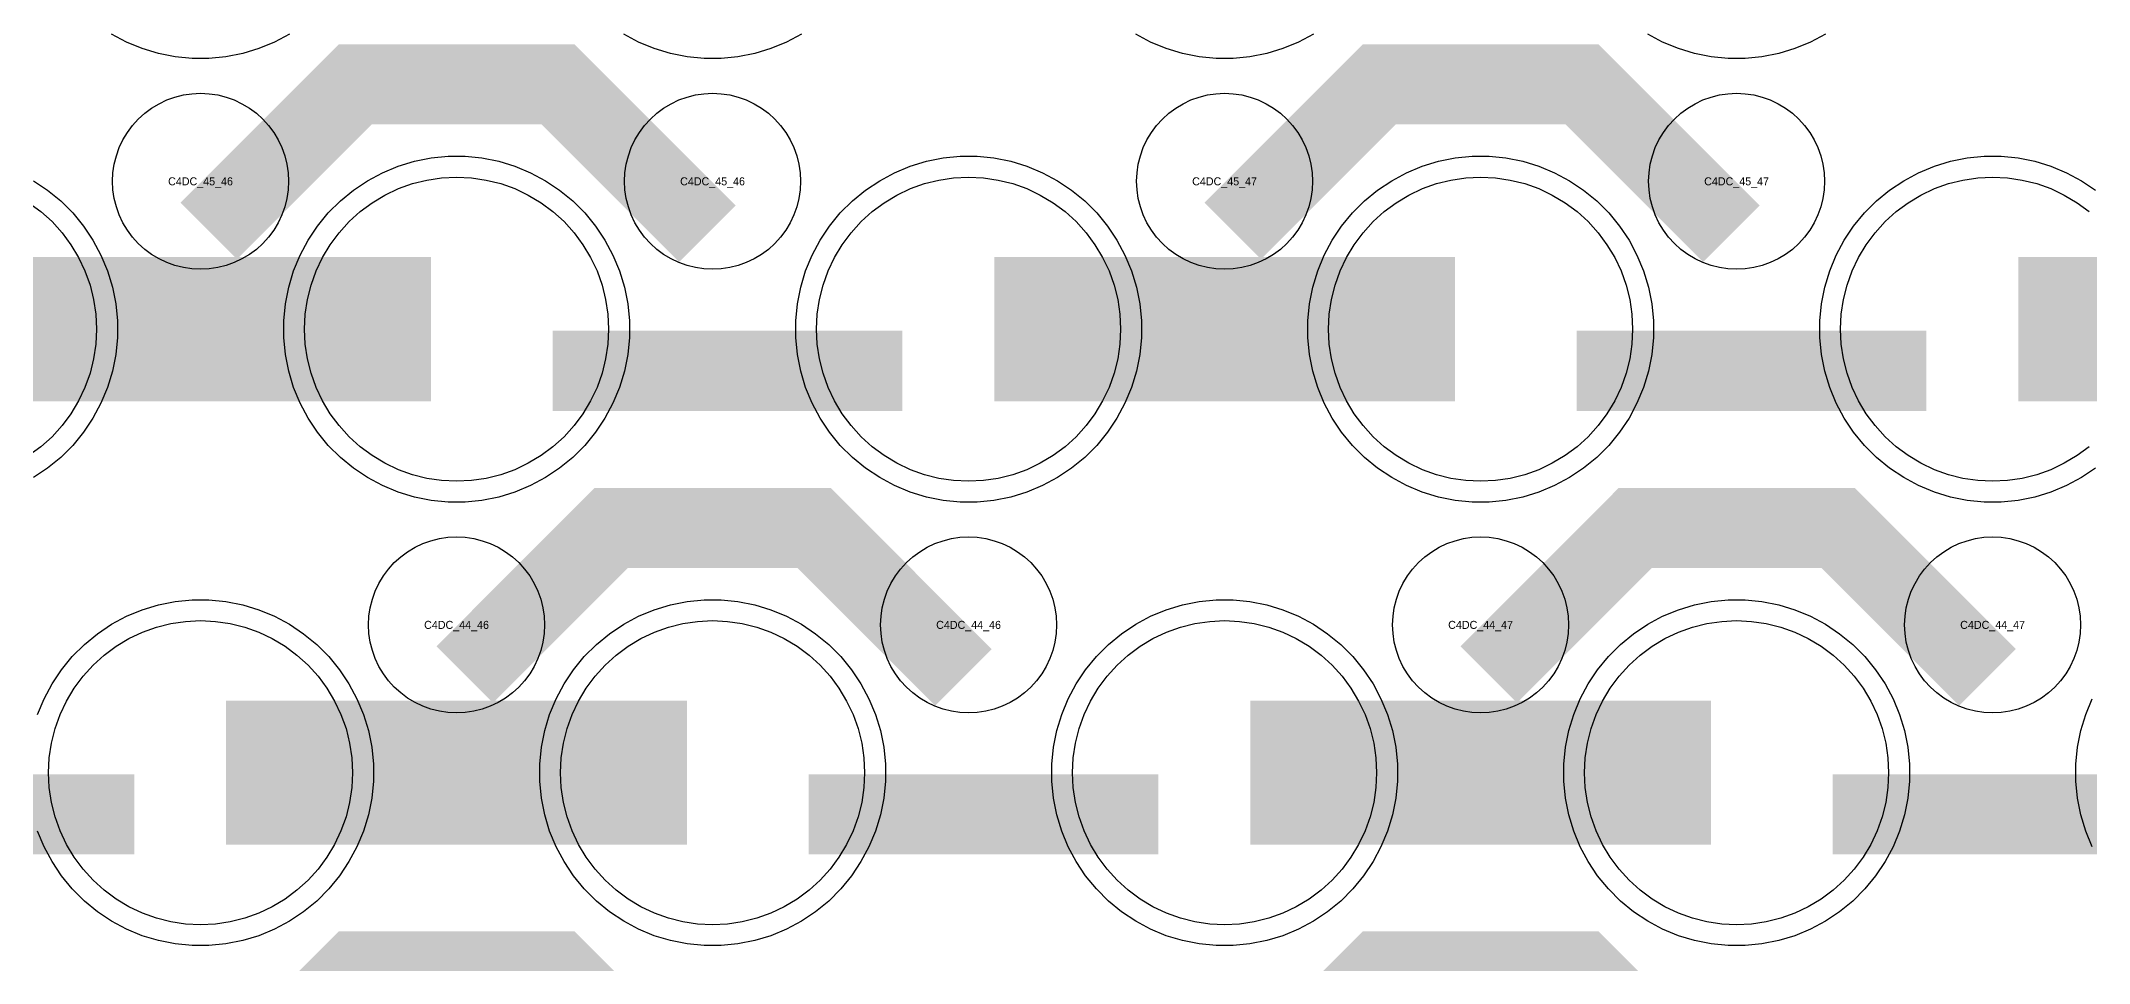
# Model space of a CAD drawing. Extents: x -11880 to 11880, y -14992 to 14992.
# Drawn here: x 2670 to 3310, y -8802 to -8514 of the extents above; entities that cross this region are included whole.
import ezdxf
from ezdxf.enums import TextEntityAlignment as Align

# ---------------------------------------------------------------- set-up
doc = ezdxf.new("R2010")
doc.units = 0
doc.header["$MEASUREMENT"] = 0
for name, color, linetype in [('GDS_775_DT_237', 138, 'CONTINUOUS'), ('RDL1_FS', 34, 'CONTINUOUS'), ('RDL_BS', 160, 'CONTINUOUS')]:
    doc.layers.add(name, color=color, linetype=linetype)

msp = doc.modelspace()

# ---------------------------------------------------------------- linework, layer by layer
at = {"layer": 'RDL1_FS'}
for points in [[(2800, -8651.689), (2795.343, -8651.46), (2790.732, -8650.776), (2786.209, -8649.644), (2781.819, -8648.072), (2777.605, -8646.08), (2773.605, -8643.682), (2769.86, -8640.904), (2766.406, -8637.774), (2763.276, -8634.32), (2760.498, -8630.575), (2758.1, -8626.575), (2756.108, -8622.361), (2754.536, -8617.971), (2753.404, -8613.448), (2752.72, -8608.837), (2752.491, -8604.18), (2752.72, -8599.523), (2753.404, -8594.912), (2754.536, -8590.389), (2756.108, -8585.999), (2758.1, -8581.785), (2760.498, -8577.785), (2763.276, -8574.04), (2766.406, -8570.586), (2769.86, -8567.456), (2773.605, -8564.678), (2777.605, -8562.28), (2781.819, -8560.288), (2786.209, -8558.716), (2790.732, -8557.584), (2795.343, -8556.9), (2800, -8556.671), (2804.657, -8556.9), (2809.268, -8557.584), (2813.791, -8558.716), (2818.181, -8560.288), (2822.395, -8562.28), (2826.395, -8564.678), (2830.14, -8567.456), (2833.594, -8570.586), (2836.724, -8574.04), (2839.502, -8577.785), (2841.9, -8581.785), (2843.892, -8585.999), (2845.464, -8590.389), (2846.596, -8594.912), (2847.28, -8599.523), (2847.509, -8604.18), (2847.28, -8608.837), (2846.596, -8613.448), (2845.464, -8617.971), (2843.892, -8622.361), (2841.9, -8626.575), (2839.502, -8630.575), (2836.724, -8634.32), (2833.594, -8637.774), (2830.14, -8640.904), (2826.395, -8643.682), (2822.395, -8646.08), (2818.181, -8648.072), (2813.791, -8649.644), (2809.268, -8650.776), (2804.657, -8651.46)], [(2960, -8651.689), (2955.343, -8651.46), (2950.732, -8650.776), (2946.209, -8649.644), (2941.819, -8648.072), (2937.605, -8646.08), (2933.605, -8643.682), (2929.86, -8640.904), (2926.406, -8637.774), (2923.276, -8634.32), (2920.498, -8630.575), (2918.1, -8626.575), (2916.108, -8622.361), (2914.536, -8617.971), (2913.404, -8613.448), (2912.72, -8608.837), (2912.491, -8604.18), (2912.72, -8599.523), (2913.404, -8594.912), (2914.536, -8590.389), (2916.108, -8585.999), (2918.1, -8581.785), (2920.498, -8577.785), (2923.276, -8574.04), (2926.406, -8570.586), (2929.86, -8567.456), (2933.605, -8564.678), (2937.605, -8562.28), (2941.819, -8560.288), (2946.209, -8558.716), (2950.732, -8557.584), (2955.343, -8556.9), (2960, -8556.671), (2964.657, -8556.9), (2969.268, -8557.584), (2973.791, -8558.716), (2978.181, -8560.288), (2982.395, -8562.28), (2986.395, -8564.678), (2990.14, -8567.456), (2993.594, -8570.586), (2996.724, -8574.04), (2999.502, -8577.785), (3001.9, -8581.785), (3003.892, -8585.999), (3005.464, -8590.389), (3006.596, -8594.912), (3007.28, -8599.523), (3007.509, -8604.18), (3007.28, -8608.837), (3006.596, -8613.448), (3005.464, -8617.971), (3003.892, -8622.361), (3001.9, -8626.575), (2999.502, -8630.575), (2996.724, -8634.32), (2993.594, -8637.774), (2990.14, -8640.904), (2986.395, -8643.682), (2982.395, -8646.08), (2978.181, -8648.072), (2973.791, -8649.644), (2969.268, -8650.776), (2964.657, -8651.46)], [(3120, -8651.689), (3115.343, -8651.46), (3110.732, -8650.776), (3106.209, -8649.644), (3101.819, -8648.072), (3097.605, -8646.08), (3093.605, -8643.682), (3089.86, -8640.904), (3086.406, -8637.774), (3083.276, -8634.32), (3080.498, -8630.575), (3078.1, -8626.575), (3076.108, -8622.361), (3074.536, -8617.971), (3073.404, -8613.448), (3072.72, -8608.837), (3072.491, -8604.18), (3072.72, -8599.523), (3073.404, -8594.912), (3074.536, -8590.389), (3076.108, -8585.999), (3078.1, -8581.785), (3080.498, -8577.785), (3083.276, -8574.04), (3086.406, -8570.586), (3089.86, -8567.456), (3093.605, -8564.678), (3097.605, -8562.28), (3101.819, -8560.288), (3106.209, -8558.716), (3110.732, -8557.584), (3115.343, -8556.9), (3120, -8556.671), (3124.657, -8556.9), (3129.268, -8557.584), (3133.791, -8558.716), (3138.181, -8560.288), (3142.395, -8562.28), (3146.395, -8564.678), (3150.14, -8567.456), (3153.594, -8570.586), (3156.724, -8574.04), (3159.502, -8577.785), (3161.9, -8581.785), (3163.892, -8585.999), (3165.464, -8590.389), (3166.596, -8594.912), (3167.28, -8599.523), (3167.509, -8604.18), (3167.28, -8608.837), (3166.596, -8613.448), (3165.464, -8617.971), (3163.892, -8622.361), (3161.9, -8626.575), (3159.502, -8630.575), (3156.724, -8634.32), (3153.594, -8637.774), (3150.14, -8640.904), (3146.395, -8643.682), (3142.395, -8646.08), (3138.181, -8648.072), (3133.791, -8649.644), (3129.268, -8650.776), (3124.657, -8651.46)], [(2720, -8790.254), (2715.343, -8790.025), (2710.732, -8789.341), (2706.209, -8788.209), (2701.819, -8786.637), (2697.605, -8784.645), (2693.605, -8782.247), (2689.86, -8779.469), (2686.406, -8776.339), (2683.276, -8772.885), (2680.498, -8769.14), (2678.1, -8765.14), (2676.108, -8760.926), (2674.536, -8756.536), (2673.404, -8752.013), (2672.72, -8747.402), (2672.491, -8742.745), (2672.72, -8738.088), (2673.404, -8733.477), (2674.536, -8728.954), (2676.108, -8724.564), (2678.1, -8720.35), (2680.498, -8716.35), (2683.276, -8712.605), (2686.406, -8709.151), (2689.86, -8706.021), (2693.605, -8703.243), (2697.605, -8700.845), (2701.819, -8698.853), (2706.209, -8697.281), (2710.732, -8696.149), (2715.343, -8695.465), (2720, -8695.236), (2724.657, -8695.465), (2729.268, -8696.149), (2733.791, -8697.281), (2738.181, -8698.853), (2742.395, -8700.845), (2746.395, -8703.243), (2750.14, -8706.021), (2753.594, -8709.151), (2756.724, -8712.605), (2759.502, -8716.35), (2761.9, -8720.35), (2763.892, -8724.564), (2765.464, -8728.954), (2766.596, -8733.477), (2767.28, -8738.088), (2767.509, -8742.745), (2767.28, -8747.402), (2766.596, -8752.013), (2765.464, -8756.536), (2763.892, -8760.926), (2761.9, -8765.14), (2759.502, -8769.14), (2756.724, -8772.885), (2753.594, -8776.339), (2750.14, -8779.469), (2746.395, -8782.247), (2742.395, -8784.645), (2738.181, -8786.637), (2733.791, -8788.209), (2729.268, -8789.341), (2724.657, -8790.025)], [(2880, -8790.254), (2875.343, -8790.025), (2870.732, -8789.341), (2866.209, -8788.209), (2861.819, -8786.637), (2857.605, -8784.645), (2853.605, -8782.247), (2849.86, -8779.469), (2846.406, -8776.339), (2843.276, -8772.885), (2840.498, -8769.14), (2838.1, -8765.14), (2836.108, -8760.926), (2834.536, -8756.536), (2833.404, -8752.013), (2832.72, -8747.402), (2832.491, -8742.745), (2832.72, -8738.088), (2833.404, -8733.477), (2834.536, -8728.954), (2836.108, -8724.564), (2838.1, -8720.35), (2840.498, -8716.35), (2843.276, -8712.605), (2846.406, -8709.151), (2849.86, -8706.021), (2853.605, -8703.243), (2857.605, -8700.845), (2861.819, -8698.853), (2866.209, -8697.281), (2870.732, -8696.149), (2875.343, -8695.465), (2880, -8695.236), (2884.657, -8695.465), (2889.268, -8696.149), (2893.791, -8697.281), (2898.181, -8698.853), (2902.395, -8700.845), (2906.395, -8703.243), (2910.14, -8706.021), (2913.594, -8709.151), (2916.724, -8712.605), (2919.502, -8716.35), (2921.9, -8720.35), (2923.892, -8724.564), (2925.464, -8728.954), (2926.596, -8733.477), (2927.28, -8738.088), (2927.509, -8742.745), (2927.28, -8747.402), (2926.596, -8752.013), (2925.464, -8756.536), (2923.892, -8760.926), (2921.9, -8765.14), (2919.502, -8769.14), (2916.724, -8772.885), (2913.594, -8776.339), (2910.14, -8779.469), (2906.395, -8782.247), (2902.395, -8784.645), (2898.181, -8786.637), (2893.791, -8788.209), (2889.268, -8789.341), (2884.657, -8790.025)], [(3040, -8790.254), (3035.343, -8790.025), (3030.732, -8789.341), (3026.209, -8788.209), (3021.819, -8786.637), (3017.605, -8784.645), (3013.605, -8782.247), (3009.86, -8779.469), (3006.406, -8776.339), (3003.276, -8772.885), (3000.498, -8769.14), (2998.1, -8765.14), (2996.108, -8760.926), (2994.536, -8756.536), (2993.404, -8752.013), (2992.72, -8747.402), (2992.491, -8742.745), (2992.72, -8738.088), (2993.404, -8733.477), (2994.536, -8728.954), (2996.108, -8724.564), (2998.1, -8720.35), (3000.498, -8716.35), (3003.276, -8712.605), (3006.406, -8709.151), (3009.86, -8706.021), (3013.605, -8703.243), (3017.605, -8700.845), (3021.819, -8698.853), (3026.209, -8697.281), (3030.732, -8696.149), (3035.343, -8695.465), (3040, -8695.236), (3044.657, -8695.465), (3049.268, -8696.149), (3053.791, -8697.281), (3058.181, -8698.853), (3062.395, -8700.845), (3066.395, -8703.243), (3070.14, -8706.021), (3073.594, -8709.151), (3076.724, -8712.605), (3079.502, -8716.35), (3081.9, -8720.35), (3083.892, -8724.564), (3085.464, -8728.954), (3086.596, -8733.477), (3087.28, -8738.088), (3087.509, -8742.745), (3087.28, -8747.402), (3086.596, -8752.013), (3085.464, -8756.536), (3083.892, -8760.926), (3081.9, -8765.14), (3079.502, -8769.14), (3076.724, -8772.885), (3073.594, -8776.339), (3070.14, -8779.469), (3066.395, -8782.247), (3062.395, -8784.645), (3058.181, -8786.637), (3053.791, -8788.209), (3049.268, -8789.341), (3044.657, -8790.025)], [(3200, -8790.254), (3195.343, -8790.025), (3190.732, -8789.341), (3186.209, -8788.209), (3181.819, -8786.637), (3177.605, -8784.645), (3173.605, -8782.247), (3169.86, -8779.469), (3166.406, -8776.339), (3163.276, -8772.885), (3160.498, -8769.14), (3158.1, -8765.14), (3156.108, -8760.926), (3154.536, -8756.536), (3153.404, -8752.013), (3152.72, -8747.402), (3152.491, -8742.745), (3152.72, -8738.088), (3153.404, -8733.477), (3154.536, -8728.954), (3156.108, -8724.564), (3158.1, -8720.35), (3160.498, -8716.35), (3163.276, -8712.605), (3166.406, -8709.151), (3169.86, -8706.021), (3173.605, -8703.243), (3177.605, -8700.845), (3181.819, -8698.853), (3186.209, -8697.281), (3190.732, -8696.149), (3195.343, -8695.465), (3200, -8695.236), (3204.657, -8695.465), (3209.268, -8696.149), (3213.791, -8697.281), (3218.181, -8698.853), (3222.395, -8700.845), (3226.395, -8703.243), (3230.14, -8706.021), (3233.594, -8709.151), (3236.724, -8712.605), (3239.502, -8716.35), (3241.9, -8720.35), (3243.892, -8724.564), (3245.464, -8728.954), (3246.596, -8733.477), (3247.28, -8738.088), (3247.509, -8742.745), (3247.28, -8747.402), (3246.596, -8752.013), (3245.464, -8756.536), (3243.892, -8760.926), (3241.9, -8765.14), (3239.502, -8769.14), (3236.724, -8772.885), (3233.594, -8776.339), (3230.14, -8779.469), (3226.395, -8782.247), (3222.395, -8784.645), (3218.181, -8786.637), (3213.791, -8788.209), (3209.268, -8789.341), (3204.657, -8790.025)]]:
    msp.add_lwpolyline(points, close=True, dxfattribs=at)
for points in [[(3310.14, -8640.904), (3306.395, -8643.682), (3302.395, -8646.08), (3298.181, -8648.072), (3293.791, -8649.644), (3289.268, -8650.776), (3284.657, -8651.46), (3280, -8651.689), (3275.343, -8651.46), (3270.732, -8650.776), (3266.209, -8649.644), (3261.819, -8648.072), (3257.605, -8646.08), (3253.605, -8643.682), (3249.86, -8640.904), (3246.406, -8637.774), (3243.276, -8634.32), (3240.498, -8630.575), (3238.1, -8626.575), (3236.108, -8622.361), (3234.536, -8617.971), (3233.404, -8613.448), (3232.72, -8608.837), (3232.491, -8604.18), (3232.72, -8599.523), (3233.404, -8594.912), (3234.536, -8590.389), (3236.108, -8585.999), (3238.1, -8581.785), (3240.498, -8577.785), (3243.276, -8574.04), (3246.406, -8570.586), (3249.86, -8567.456), (3253.605, -8564.678), (3257.605, -8562.28), (3261.819, -8560.288), (3266.209, -8558.716), (3270.732, -8557.584), (3275.343, -8556.9), (3280, -8556.671), (3284.657, -8556.9), (3289.268, -8557.584), (3293.791, -8558.716), (3298.181, -8560.288), (3302.395, -8562.28), (3306.395, -8564.678), (3310.14, -8567.456)], [(2666.395, -8564.678), (2670.14, -8567.456), (2673.594, -8570.586), (2676.724, -8574.04), (2679.502, -8577.785), (2681.9, -8581.785), (2683.892, -8585.999), (2685.464, -8590.389), (2686.596, -8594.912), (2687.28, -8599.523), (2687.509, -8604.18), (2687.28, -8608.837), (2686.596, -8613.448), (2685.464, -8617.971), (2683.892, -8622.361), (2681.9, -8626.575), (2679.502, -8630.575), (2676.724, -8634.32), (2673.594, -8637.774), (2670.14, -8640.904), (2666.395, -8643.682)]]:
    msp.add_lwpolyline(points, dxfattribs=at)
for points in [[(2648.002, -8604.18, 45, 45, 0), (2720.002, -8604.18, 45, 45, 0)], [(2720.002, -8604.18, 45, 45, 0), (2792.002, -8604.18, 45, 45, 0)], [(2968.002, -8604.18, 45, 45, 0), (3040.002, -8604.18, 45, 45, 0)], [(3040.002, -8604.18, 45, 45, 0), (3112.002, -8604.18, 45, 45, 0)], [(3288.002, -8604.18, 45, 45, 0), (3360.002, -8604.18, 45, 45, 0)], [(2728.002, -8742.745, 45, 45, 0), (2800.002, -8742.745, 45, 45, 0)], [(2800.002, -8742.745, 45, 45, 0), (2872.002, -8742.745, 45, 45, 0)], [(3048.002, -8742.745, 45, 45, 0), (3120.002, -8742.745, 45, 45, 0)], [(3120.002, -8742.745, 45, 45, 0), (3192.002, -8742.745, 45, 45, 0)]]:
    msp.add_lwpolyline(points, format="xyseb", dxfattribs=at)
at = {"layer": 'RDL_BS', "color": 241, "true_color": 0xf7abae}
for points in [[(2747.777, -8511.998), (2743.115, -8514.49), (2738.205, -8516.521), (2733.165, -8518.052), (2727.938, -8519.098), (2722.644, -8519.615), (2717.356, -8519.615), (2712.062, -8519.098), (2706.835, -8518.052), (2701.795, -8516.521), (2696.885, -8514.49), (2692.223, -8511.998)], [(2907.777, -8511.998), (2903.115, -8514.49), (2898.205, -8516.521), (2893.165, -8518.052), (2887.938, -8519.098), (2882.644, -8519.615), (2877.356, -8519.615), (2872.062, -8519.098), (2866.835, -8518.052), (2861.795, -8516.521), (2856.885, -8514.49), (2852.223, -8511.998)], [(3067.777, -8511.998), (3063.115, -8514.49), (3058.205, -8516.521), (3053.165, -8518.052), (3047.938, -8519.098), (3042.644, -8519.615), (3037.356, -8519.615), (3032.062, -8519.098), (3026.835, -8518.052), (3021.795, -8516.521), (3016.885, -8514.49), (3012.223, -8511.998)], [(3227.777, -8511.998), (3223.115, -8514.49), (3218.205, -8516.521), (3213.165, -8518.052), (3207.938, -8519.098), (3202.644, -8519.615), (3197.356, -8519.615), (3192.062, -8519.098), (3186.835, -8518.052), (3181.795, -8516.521), (3176.885, -8514.49), (3172.223, -8511.998)]]:
    msp.add_lwpolyline(points, dxfattribs=at)
at = {"layer": 'RDL_BS'}
for points in [[(2722.562, -8573.494, 25, 25, 0), (2768.377, -8527.679, 25, 25, 0), (2801.93, -8527.679, 25, 25, 0)], [(2878.401, -8574.393, 25, 25, 0), (2831.687, -8527.679, 25, 25, 0), (2801.929, -8527.679, 25, 25, 0)], [(3042.562, -8573.494, 25, 25, 0), (3088.377, -8527.679, 25, 25, 0), (3121.93, -8527.679, 25, 25, 0)], [(3198.401, -8574.393, 25, 25, 0), (3151.687, -8527.679, 25, 25, 0), (3121.929, -8527.679, 25, 25, 0)], [(2830.016, -8617.193, 25, 25, 0), (2939.281, -8617.193, 25, 25, 0)], [(3150.016, -8617.193, 25, 25, 0), (3259.281, -8617.193, 25, 25, 0)], [(2802.562, -8712.059, 25, 25, 0), (2848.377, -8666.244, 25, 25, 0), (2881.93, -8666.244, 25, 25, 0)], [(2958.401, -8712.958, 25, 25, 0), (2911.687, -8666.244, 25, 25, 0), (2881.929, -8666.244, 25, 25, 0)], [(3122.562, -8712.059, 25, 25, 0), (3168.377, -8666.244, 25, 25, 0), (3201.93, -8666.244, 25, 25, 0)], [(3278.401, -8712.958, 25, 25, 0), (3231.687, -8666.244, 25, 25, 0), (3201.929, -8666.244, 25, 25, 0)], [(2590.016, -8755.758, 25, 25, 0), (2699.281, -8755.758, 25, 25, 0)], [(2910.016, -8755.758, 25, 25, 0), (3019.281, -8755.758, 25, 25, 0)], [(3230.016, -8755.758, 25, 25, 0), (3339.281, -8755.758, 25, 25, 0)], [(2722.562, -8850.624, 25, 25, 0), (2768.377, -8804.809, 25, 25, 0), (2801.93, -8804.809, 25, 25, 0)], [(2878.401, -8851.523, 25, 25, 0), (2831.687, -8804.809, 25, 25, 0), (2801.929, -8804.809, 25, 25, 0)], [(3042.562, -8850.624, 25, 25, 0), (3088.377, -8804.809, 25, 25, 0), (3121.93, -8804.809, 25, 25, 0)], [(3198.401, -8851.523, 25, 25, 0), (3151.687, -8804.809, 25, 25, 0), (3121.929, -8804.809, 25, 25, 0)]]:
    msp.add_lwpolyline(points, format="xyseb", dxfattribs=at)
for points in [[(2720, -8585.486), (2717.307, -8585.354), (2714.635, -8584.958), (2712.016, -8584.301), (2709.481, -8583.394), (2707.044, -8582.242), (2704.72, -8580.849), (2702.557, -8579.246), (2700.558, -8577.434), (2698.746, -8575.435), (2697.143, -8573.272), (2695.75, -8570.948), (2694.598, -8568.511), (2693.691, -8565.976), (2693.034, -8563.357), (2692.638, -8560.685), (2692.506, -8557.992), (2692.638, -8555.299), (2693.034, -8552.627), (2693.691, -8550.008), (2694.598, -8547.473), (2695.75, -8545.036), (2697.143, -8542.712), (2698.746, -8540.549), (2700.558, -8538.55), (2702.557, -8536.738), (2704.72, -8535.135), (2707.044, -8533.742), (2709.481, -8532.59), (2712.016, -8531.683), (2714.635, -8531.026), (2717.307, -8530.63), (2720, -8530.498), (2722.693, -8530.63), (2725.365, -8531.026), (2727.984, -8531.683), (2730.519, -8532.59), (2732.956, -8533.742), (2735.28, -8535.135), (2737.443, -8536.738), (2739.442, -8538.55), (2741.254, -8540.549), (2742.857, -8542.712), (2744.25, -8545.036), (2745.402, -8547.473), (2746.309, -8550.008), (2746.966, -8552.627), (2747.362, -8555.299), (2747.494, -8557.992), (2747.362, -8560.685), (2746.966, -8563.357), (2746.309, -8565.976), (2745.402, -8568.511), (2744.25, -8570.948), (2742.857, -8573.272), (2741.254, -8575.435), (2739.442, -8577.434), (2737.443, -8579.246), (2735.28, -8580.849), (2732.956, -8582.242), (2730.519, -8583.394), (2727.984, -8584.301), (2725.365, -8584.958), (2722.693, -8585.354)], [(2880, -8585.486), (2877.307, -8585.354), (2874.635, -8584.958), (2872.016, -8584.301), (2869.481, -8583.394), (2867.044, -8582.242), (2864.72, -8580.849), (2862.557, -8579.246), (2860.558, -8577.434), (2858.746, -8575.435), (2857.143, -8573.272), (2855.75, -8570.948), (2854.598, -8568.511), (2853.691, -8565.976), (2853.034, -8563.357), (2852.638, -8560.685), (2852.506, -8557.992), (2852.638, -8555.299), (2853.034, -8552.627), (2853.691, -8550.008), (2854.598, -8547.473), (2855.75, -8545.036), (2857.143, -8542.712), (2858.746, -8540.549), (2860.558, -8538.55), (2862.557, -8536.738), (2864.72, -8535.135), (2867.044, -8533.742), (2869.481, -8532.59), (2872.016, -8531.683), (2874.635, -8531.026), (2877.307, -8530.63), (2880, -8530.498), (2882.693, -8530.63), (2885.365, -8531.026), (2887.984, -8531.683), (2890.519, -8532.59), (2892.956, -8533.742), (2895.28, -8535.135), (2897.443, -8536.738), (2899.442, -8538.55), (2901.254, -8540.549), (2902.857, -8542.712), (2904.25, -8545.036), (2905.402, -8547.473), (2906.309, -8550.008), (2906.966, -8552.627), (2907.362, -8555.299), (2907.494, -8557.992), (2907.362, -8560.685), (2906.966, -8563.357), (2906.309, -8565.976), (2905.402, -8568.511), (2904.25, -8570.948), (2902.857, -8573.272), (2901.254, -8575.435), (2899.442, -8577.434), (2897.443, -8579.246), (2895.28, -8580.849), (2892.956, -8582.242), (2890.519, -8583.394), (2887.984, -8584.301), (2885.365, -8584.958), (2882.693, -8585.354)], [(3040, -8585.486), (3037.307, -8585.354), (3034.635, -8584.958), (3032.016, -8584.301), (3029.481, -8583.394), (3027.044, -8582.242), (3024.72, -8580.849), (3022.557, -8579.246), (3020.558, -8577.434), (3018.746, -8575.435), (3017.143, -8573.272), (3015.75, -8570.948), (3014.598, -8568.511), (3013.691, -8565.976), (3013.034, -8563.357), (3012.638, -8560.685), (3012.506, -8557.992), (3012.638, -8555.299), (3013.034, -8552.627), (3013.691, -8550.008), (3014.598, -8547.473), (3015.75, -8545.036), (3017.143, -8542.712), (3018.746, -8540.549), (3020.558, -8538.55), (3022.557, -8536.738), (3024.72, -8535.135), (3027.044, -8533.742), (3029.481, -8532.59), (3032.016, -8531.683), (3034.635, -8531.026), (3037.307, -8530.63), (3040, -8530.498), (3042.693, -8530.63), (3045.365, -8531.026), (3047.984, -8531.683), (3050.519, -8532.59), (3052.956, -8533.742), (3055.28, -8535.135), (3057.443, -8536.738), (3059.442, -8538.55), (3061.254, -8540.549), (3062.857, -8542.712), (3064.25, -8545.036), (3065.402, -8547.473), (3066.309, -8550.008), (3066.966, -8552.627), (3067.362, -8555.299), (3067.494, -8557.992), (3067.362, -8560.685), (3066.966, -8563.357), (3066.309, -8565.976), (3065.402, -8568.511), (3064.25, -8570.948), (3062.857, -8573.272), (3061.254, -8575.435), (3059.442, -8577.434), (3057.443, -8579.246), (3055.28, -8580.849), (3052.956, -8582.242), (3050.519, -8583.394), (3047.984, -8584.301), (3045.365, -8584.958), (3042.693, -8585.354)], [(3200, -8585.486), (3197.307, -8585.354), (3194.635, -8584.958), (3192.016, -8584.301), (3189.481, -8583.394), (3187.044, -8582.242), (3184.72, -8580.849), (3182.557, -8579.246), (3180.558, -8577.434), (3178.746, -8575.435), (3177.143, -8573.272), (3175.75, -8570.948), (3174.598, -8568.511), (3173.691, -8565.976), (3173.034, -8563.357), (3172.638, -8560.685), (3172.506, -8557.992), (3172.638, -8555.299), (3173.034, -8552.627), (3173.691, -8550.008), (3174.598, -8547.473), (3175.75, -8545.036), (3177.143, -8542.712), (3178.746, -8540.549), (3180.558, -8538.55), (3182.557, -8536.738), (3184.72, -8535.135), (3187.044, -8533.742), (3189.481, -8532.59), (3192.016, -8531.683), (3194.635, -8531.026), (3197.307, -8530.63), (3200, -8530.498), (3202.693, -8530.63), (3205.365, -8531.026), (3207.984, -8531.683), (3210.519, -8532.59), (3212.956, -8533.742), (3215.28, -8535.135), (3217.443, -8536.738), (3219.442, -8538.55), (3221.254, -8540.549), (3222.857, -8542.712), (3224.25, -8545.036), (3225.402, -8547.473), (3226.309, -8550.008), (3226.966, -8552.627), (3227.362, -8555.299), (3227.494, -8557.992), (3227.362, -8560.685), (3226.966, -8563.357), (3226.309, -8565.976), (3225.402, -8568.511), (3224.25, -8570.948), (3222.857, -8573.272), (3221.254, -8575.435), (3219.442, -8577.434), (3217.443, -8579.246), (3215.28, -8580.849), (3212.956, -8582.242), (3210.519, -8583.394), (3207.984, -8584.301), (3205.365, -8584.958), (3202.693, -8585.354)], [(2797.356, -8658.18), (2792.062, -8657.663), (2786.835, -8656.617), (2781.795, -8655.086), (2776.885, -8653.055), (2772.223, -8650.563), (2767.809, -8647.616), (2763.708, -8644.254), (2759.926, -8640.472), (2756.564, -8636.371), (2753.617, -8631.957), (2751.125, -8627.295), (2749.094, -8622.385), (2747.563, -8617.345), (2746.517, -8612.118), (2746, -8606.824), (2746, -8601.536), (2746.517, -8596.242), (2747.563, -8591.015), (2749.094, -8585.975), (2751.125, -8581.065), (2753.617, -8576.403), (2756.564, -8571.989), (2759.926, -8567.888), (2763.708, -8564.106), (2767.809, -8560.744), (2772.223, -8557.797), (2776.885, -8555.305), (2781.795, -8553.274), (2786.835, -8551.743), (2792.062, -8550.697), (2797.356, -8550.18), (2802.644, -8550.18), (2807.938, -8550.697), (2813.165, -8551.743), (2818.205, -8553.274), (2823.115, -8555.305), (2827.777, -8557.797), (2832.191, -8560.744), (2836.292, -8564.106), (2840.074, -8567.888), (2843.436, -8571.989), (2846.383, -8576.403), (2848.875, -8581.065), (2850.906, -8585.975), (2852.437, -8591.015), (2853.483, -8596.242), (2854, -8601.536), (2854, -8606.824), (2853.483, -8612.118), (2852.437, -8617.345), (2850.906, -8622.385), (2848.875, -8627.295), (2846.383, -8631.957), (2843.436, -8636.371), (2840.074, -8640.472), (2836.292, -8644.254), (2832.191, -8647.616), (2827.777, -8650.563), (2823.115, -8653.055), (2818.205, -8655.086), (2813.165, -8656.617), (2807.938, -8657.663), (2802.644, -8658.18)], [(2957.356, -8658.18), (2952.062, -8657.663), (2946.835, -8656.617), (2941.795, -8655.086), (2936.885, -8653.055), (2932.223, -8650.563), (2927.809, -8647.616), (2923.708, -8644.254), (2919.926, -8640.472), (2916.564, -8636.371), (2913.617, -8631.957), (2911.125, -8627.295), (2909.094, -8622.385), (2907.563, -8617.345), (2906.517, -8612.118), (2906, -8606.824), (2906, -8601.536), (2906.517, -8596.242), (2907.563, -8591.015), (2909.094, -8585.975), (2911.125, -8581.065), (2913.617, -8576.403), (2916.564, -8571.989), (2919.926, -8567.888), (2923.708, -8564.106), (2927.809, -8560.744), (2932.223, -8557.797), (2936.885, -8555.305), (2941.795, -8553.274), (2946.835, -8551.743), (2952.062, -8550.697), (2957.356, -8550.18), (2962.644, -8550.18), (2967.938, -8550.697), (2973.165, -8551.743), (2978.205, -8553.274), (2983.115, -8555.305), (2987.777, -8557.797), (2992.191, -8560.744), (2996.292, -8564.106), (3000.074, -8567.888), (3003.436, -8571.989), (3006.383, -8576.403), (3008.875, -8581.065), (3010.906, -8585.975), (3012.437, -8591.015), (3013.483, -8596.242), (3014, -8601.536), (3014, -8606.824), (3013.483, -8612.118), (3012.437, -8617.345), (3010.906, -8622.385), (3008.875, -8627.295), (3006.383, -8631.957), (3003.436, -8636.371), (3000.074, -8640.472), (2996.292, -8644.254), (2992.191, -8647.616), (2987.777, -8650.563), (2983.115, -8653.055), (2978.205, -8655.086), (2973.165, -8656.617), (2967.938, -8657.663), (2962.644, -8658.18)], [(3117.356, -8658.18), (3112.062, -8657.663), (3106.835, -8656.617), (3101.795, -8655.086), (3096.885, -8653.055), (3092.223, -8650.563), (3087.809, -8647.616), (3083.708, -8644.254), (3079.926, -8640.472), (3076.564, -8636.371), (3073.617, -8631.957), (3071.125, -8627.295), (3069.094, -8622.385), (3067.563, -8617.345), (3066.517, -8612.118), (3066, -8606.824), (3066, -8601.536), (3066.517, -8596.242), (3067.563, -8591.015), (3069.094, -8585.975), (3071.125, -8581.065), (3073.617, -8576.403), (3076.564, -8571.989), (3079.926, -8567.888), (3083.708, -8564.106), (3087.809, -8560.744), (3092.223, -8557.797), (3096.885, -8555.305), (3101.795, -8553.274), (3106.835, -8551.743), (3112.062, -8550.697), (3117.356, -8550.18), (3122.644, -8550.18), (3127.938, -8550.697), (3133.165, -8551.743), (3138.205, -8553.274), (3143.115, -8555.305), (3147.777, -8557.797), (3152.191, -8560.744), (3156.292, -8564.106), (3160.074, -8567.888), (3163.436, -8571.989), (3166.383, -8576.403), (3168.875, -8581.065), (3170.906, -8585.975), (3172.437, -8591.015), (3173.483, -8596.242), (3174, -8601.536), (3174, -8606.824), (3173.483, -8612.118), (3172.437, -8617.345), (3170.906, -8622.385), (3168.875, -8627.295), (3166.383, -8631.957), (3163.436, -8636.371), (3160.074, -8640.472), (3156.292, -8644.254), (3152.191, -8647.616), (3147.777, -8650.563), (3143.115, -8653.055), (3138.205, -8655.086), (3133.165, -8656.617), (3127.938, -8657.663), (3122.644, -8658.18)], [(2800, -8724.051), (2797.307, -8723.919), (2794.635, -8723.523), (2792.016, -8722.866), (2789.481, -8721.959), (2787.044, -8720.807), (2784.72, -8719.414), (2782.557, -8717.811), (2780.558, -8715.999), (2778.746, -8714), (2777.143, -8711.837), (2775.75, -8709.513), (2774.598, -8707.076), (2773.691, -8704.541), (2773.034, -8701.922), (2772.638, -8699.25), (2772.506, -8696.557), (2772.638, -8693.864), (2773.034, -8691.192), (2773.691, -8688.573), (2774.598, -8686.038), (2775.75, -8683.601), (2777.143, -8681.277), (2778.746, -8679.114), (2780.558, -8677.115), (2782.557, -8675.303), (2784.72, -8673.7), (2787.044, -8672.307), (2789.481, -8671.155), (2792.016, -8670.248), (2794.635, -8669.591), (2797.307, -8669.195), (2800, -8669.063), (2802.693, -8669.195), (2805.365, -8669.591), (2807.984, -8670.248), (2810.519, -8671.155), (2812.956, -8672.307), (2815.28, -8673.7), (2817.443, -8675.303), (2819.442, -8677.115), (2821.254, -8679.114), (2822.857, -8681.277), (2824.25, -8683.601), (2825.402, -8686.038), (2826.309, -8688.573), (2826.966, -8691.192), (2827.362, -8693.864), (2827.494, -8696.557), (2827.362, -8699.25), (2826.966, -8701.922), (2826.309, -8704.541), (2825.402, -8707.076), (2824.25, -8709.513), (2822.857, -8711.837), (2821.254, -8714), (2819.442, -8715.999), (2817.443, -8717.811), (2815.28, -8719.414), (2812.956, -8720.807), (2810.519, -8721.959), (2807.984, -8722.866), (2805.365, -8723.523), (2802.693, -8723.919)], [(2960, -8724.051), (2957.307, -8723.919), (2954.635, -8723.523), (2952.016, -8722.866), (2949.481, -8721.959), (2947.044, -8720.807), (2944.72, -8719.414), (2942.557, -8717.811), (2940.558, -8715.999), (2938.746, -8714), (2937.143, -8711.837), (2935.75, -8709.513), (2934.598, -8707.076), (2933.691, -8704.541), (2933.034, -8701.922), (2932.638, -8699.25), (2932.506, -8696.557), (2932.638, -8693.864), (2933.034, -8691.192), (2933.691, -8688.573), (2934.598, -8686.038), (2935.75, -8683.601), (2937.143, -8681.277), (2938.746, -8679.114), (2940.558, -8677.115), (2942.557, -8675.303), (2944.72, -8673.7), (2947.044, -8672.307), (2949.481, -8671.155), (2952.016, -8670.248), (2954.635, -8669.591), (2957.307, -8669.195), (2960, -8669.063), (2962.693, -8669.195), (2965.365, -8669.591), (2967.984, -8670.248), (2970.519, -8671.155), (2972.956, -8672.307), (2975.28, -8673.7), (2977.443, -8675.303), (2979.442, -8677.115), (2981.254, -8679.114), (2982.857, -8681.277), (2984.25, -8683.601), (2985.402, -8686.038), (2986.309, -8688.573), (2986.966, -8691.192), (2987.362, -8693.864), (2987.494, -8696.557), (2987.362, -8699.25), (2986.966, -8701.922), (2986.309, -8704.541), (2985.402, -8707.076), (2984.25, -8709.513), (2982.857, -8711.837), (2981.254, -8714), (2979.442, -8715.999), (2977.443, -8717.811), (2975.28, -8719.414), (2972.956, -8720.807), (2970.519, -8721.959), (2967.984, -8722.866), (2965.365, -8723.523), (2962.693, -8723.919)], [(3120, -8724.051), (3117.307, -8723.919), (3114.635, -8723.523), (3112.016, -8722.866), (3109.481, -8721.959), (3107.044, -8720.807), (3104.72, -8719.414), (3102.557, -8717.811), (3100.558, -8715.999), (3098.746, -8714), (3097.143, -8711.837), (3095.75, -8709.513), (3094.598, -8707.076), (3093.691, -8704.541), (3093.034, -8701.922), (3092.638, -8699.25), (3092.506, -8696.557), (3092.638, -8693.864), (3093.034, -8691.192), (3093.691, -8688.573), (3094.598, -8686.038), (3095.75, -8683.601), (3097.143, -8681.277), (3098.746, -8679.114), (3100.558, -8677.115), (3102.557, -8675.303), (3104.72, -8673.7), (3107.044, -8672.307), (3109.481, -8671.155), (3112.016, -8670.248), (3114.635, -8669.591), (3117.307, -8669.195), (3120, -8669.063), (3122.693, -8669.195), (3125.365, -8669.591), (3127.984, -8670.248), (3130.519, -8671.155), (3132.956, -8672.307), (3135.28, -8673.7), (3137.443, -8675.303), (3139.442, -8677.115), (3141.254, -8679.114), (3142.857, -8681.277), (3144.25, -8683.601), (3145.402, -8686.038), (3146.309, -8688.573), (3146.966, -8691.192), (3147.362, -8693.864), (3147.494, -8696.557), (3147.362, -8699.25), (3146.966, -8701.922), (3146.309, -8704.541), (3145.402, -8707.076), (3144.25, -8709.513), (3142.857, -8711.837), (3141.254, -8714), (3139.442, -8715.999), (3137.443, -8717.811), (3135.28, -8719.414), (3132.956, -8720.807), (3130.519, -8721.959), (3127.984, -8722.866), (3125.365, -8723.523), (3122.693, -8723.919)], [(3280, -8724.051), (3277.307, -8723.919), (3274.635, -8723.523), (3272.016, -8722.866), (3269.481, -8721.959), (3267.044, -8720.807), (3264.72, -8719.414), (3262.557, -8717.811), (3260.558, -8715.999), (3258.746, -8714), (3257.143, -8711.837), (3255.75, -8709.513), (3254.598, -8707.076), (3253.691, -8704.541), (3253.034, -8701.922), (3252.638, -8699.25), (3252.506, -8696.557), (3252.638, -8693.864), (3253.034, -8691.192), (3253.691, -8688.573), (3254.598, -8686.038), (3255.75, -8683.601), (3257.143, -8681.277), (3258.746, -8679.114), (3260.558, -8677.115), (3262.557, -8675.303), (3264.72, -8673.7), (3267.044, -8672.307), (3269.481, -8671.155), (3272.016, -8670.248), (3274.635, -8669.591), (3277.307, -8669.195), (3280, -8669.063), (3282.693, -8669.195), (3285.365, -8669.591), (3287.984, -8670.248), (3290.519, -8671.155), (3292.956, -8672.307), (3295.28, -8673.7), (3297.443, -8675.303), (3299.442, -8677.115), (3301.254, -8679.114), (3302.857, -8681.277), (3304.25, -8683.601), (3305.402, -8686.038), (3306.309, -8688.573), (3306.966, -8691.192), (3307.362, -8693.864), (3307.494, -8696.557), (3307.362, -8699.25), (3306.966, -8701.922), (3306.309, -8704.541), (3305.402, -8707.076), (3304.25, -8709.513), (3302.857, -8711.837), (3301.254, -8714), (3299.442, -8715.999), (3297.443, -8717.811), (3295.28, -8719.414), (3292.956, -8720.807), (3290.519, -8721.959), (3287.984, -8722.866), (3285.365, -8723.523), (3282.693, -8723.919)], [(2877.356, -8796.745), (2872.062, -8796.228), (2866.835, -8795.182), (2861.795, -8793.651), (2856.885, -8791.62), (2852.223, -8789.128), (2847.809, -8786.181), (2843.708, -8782.819), (2839.926, -8779.037), (2836.564, -8774.936), (2833.617, -8770.522), (2831.125, -8765.86), (2829.094, -8760.95), (2827.563, -8755.91), (2826.517, -8750.683), (2826, -8745.389), (2826, -8740.101), (2826.517, -8734.807), (2827.563, -8729.58), (2829.094, -8724.54), (2831.125, -8719.63), (2833.617, -8714.968), (2836.564, -8710.554), (2839.926, -8706.453), (2843.708, -8702.671), (2847.809, -8699.309), (2852.223, -8696.362), (2856.885, -8693.87), (2861.795, -8691.839), (2866.835, -8690.308), (2872.062, -8689.262), (2877.356, -8688.745), (2882.644, -8688.745), (2887.938, -8689.262), (2893.165, -8690.308), (2898.205, -8691.839), (2903.115, -8693.87), (2907.777, -8696.362), (2912.191, -8699.309), (2916.292, -8702.671), (2920.074, -8706.453), (2923.436, -8710.554), (2926.383, -8714.968), (2928.875, -8719.63), (2930.906, -8724.54), (2932.437, -8729.58), (2933.483, -8734.807), (2934, -8740.101), (2934, -8745.389), (2933.483, -8750.683), (2932.437, -8755.91), (2930.906, -8760.95), (2928.875, -8765.86), (2926.383, -8770.522), (2923.436, -8774.936), (2920.074, -8779.037), (2916.292, -8782.819), (2912.191, -8786.181), (2907.777, -8789.128), (2903.115, -8791.62), (2898.205, -8793.651), (2893.165, -8795.182), (2887.938, -8796.228), (2882.644, -8796.745)], [(3037.356, -8796.745), (3032.062, -8796.228), (3026.835, -8795.182), (3021.795, -8793.651), (3016.885, -8791.62), (3012.223, -8789.128), (3007.809, -8786.181), (3003.708, -8782.819), (2999.926, -8779.037), (2996.564, -8774.936), (2993.617, -8770.522), (2991.125, -8765.86), (2989.094, -8760.95), (2987.563, -8755.91), (2986.517, -8750.683), (2986, -8745.389), (2986, -8740.101), (2986.517, -8734.807), (2987.563, -8729.58), (2989.094, -8724.54), (2991.125, -8719.63), (2993.617, -8714.968), (2996.564, -8710.554), (2999.926, -8706.453), (3003.708, -8702.671), (3007.809, -8699.309), (3012.223, -8696.362), (3016.885, -8693.87), (3021.795, -8691.839), (3026.835, -8690.308), (3032.062, -8689.262), (3037.356, -8688.745), (3042.644, -8688.745), (3047.938, -8689.262), (3053.165, -8690.308), (3058.205, -8691.839), (3063.115, -8693.87), (3067.777, -8696.362), (3072.191, -8699.309), (3076.292, -8702.671), (3080.074, -8706.453), (3083.436, -8710.554), (3086.383, -8714.968), (3088.875, -8719.63), (3090.906, -8724.54), (3092.437, -8729.58), (3093.483, -8734.807), (3094, -8740.101), (3094, -8745.389), (3093.483, -8750.683), (3092.437, -8755.91), (3090.906, -8760.95), (3088.875, -8765.86), (3086.383, -8770.522), (3083.436, -8774.936), (3080.074, -8779.037), (3076.292, -8782.819), (3072.191, -8786.181), (3067.777, -8789.128), (3063.115, -8791.62), (3058.205, -8793.651), (3053.165, -8795.182), (3047.938, -8796.228), (3042.644, -8796.745)], [(3197.356, -8796.745), (3192.062, -8796.228), (3186.835, -8795.182), (3181.795, -8793.651), (3176.885, -8791.62), (3172.223, -8789.128), (3167.809, -8786.181), (3163.708, -8782.819), (3159.926, -8779.037), (3156.564, -8774.936), (3153.617, -8770.522), (3151.125, -8765.86), (3149.094, -8760.95), (3147.563, -8755.91), (3146.517, -8750.683), (3146, -8745.389), (3146, -8740.101), (3146.517, -8734.807), (3147.563, -8729.58), (3149.094, -8724.54), (3151.125, -8719.63), (3153.617, -8714.968), (3156.564, -8710.554), (3159.926, -8706.453), (3163.708, -8702.671), (3167.809, -8699.309), (3172.223, -8696.362), (3176.885, -8693.87), (3181.795, -8691.839), (3186.835, -8690.308), (3192.062, -8689.262), (3197.356, -8688.745), (3202.644, -8688.745), (3207.938, -8689.262), (3213.165, -8690.308), (3218.205, -8691.839), (3223.115, -8693.87), (3227.777, -8696.362), (3232.191, -8699.309), (3236.292, -8702.671), (3240.074, -8706.453), (3243.436, -8710.554), (3246.383, -8714.968), (3248.875, -8719.63), (3250.906, -8724.54), (3252.437, -8729.58), (3253.483, -8734.807), (3254, -8740.101), (3254, -8745.389), (3253.483, -8750.683), (3252.437, -8755.91), (3250.906, -8760.95), (3248.875, -8765.86), (3246.383, -8770.522), (3243.436, -8774.936), (3240.074, -8779.037), (3236.292, -8782.819), (3232.191, -8786.181), (3227.777, -8789.128), (3223.115, -8791.62), (3218.205, -8793.651), (3213.165, -8795.182), (3207.938, -8796.228), (3202.644, -8796.745)]]:
    msp.add_lwpolyline(points, close=True, dxfattribs=at)
for points in [[(3312.191, -8647.616), (3307.777, -8650.563), (3303.115, -8653.055), (3298.205, -8655.086), (3293.165, -8656.617), (3287.938, -8657.663), (3282.644, -8658.18), (3277.356, -8658.18), (3272.062, -8657.663), (3266.835, -8656.617), (3261.795, -8655.086), (3256.885, -8653.055), (3252.223, -8650.563), (3247.809, -8647.616), (3243.708, -8644.254), (3239.926, -8640.472), (3236.564, -8636.371), (3233.617, -8631.957), (3231.125, -8627.295), (3229.094, -8622.385), (3227.563, -8617.345), (3226.517, -8612.118), (3226, -8606.824), (3226, -8601.536), (3226.517, -8596.242), (3227.563, -8591.015), (3229.094, -8585.975), (3231.125, -8581.065), (3233.617, -8576.403), (3236.564, -8571.989), (3239.926, -8567.888), (3243.708, -8564.106), (3247.809, -8560.744), (3252.223, -8557.797), (3256.885, -8555.305), (3261.795, -8553.274), (3266.835, -8551.743), (3272.062, -8550.697), (3277.356, -8550.18), (3282.644, -8550.18), (3287.938, -8550.697), (3293.165, -8551.743), (3298.205, -8553.274), (3303.115, -8555.305), (3307.777, -8557.797), (3312.191, -8560.744)], [(2667.777, -8557.797), (2672.191, -8560.744), (2676.292, -8564.106), (2680.074, -8567.888), (2683.436, -8571.989), (2686.383, -8576.403), (2688.875, -8581.065), (2690.906, -8585.975), (2692.437, -8591.015), (2693.483, -8596.242), (2694, -8601.536), (2694, -8606.824), (2693.483, -8612.118), (2692.437, -8617.345), (2690.906, -8622.385), (2688.875, -8627.295), (2686.383, -8631.957), (2683.436, -8636.371), (2680.074, -8640.472), (2676.292, -8644.254), (2672.191, -8647.616), (2667.777, -8650.563)], [(2669.094, -8724.54), (2671.125, -8719.63), (2673.617, -8714.968), (2676.564, -8710.554), (2679.926, -8706.453), (2683.708, -8702.671), (2687.809, -8699.309), (2692.223, -8696.362), (2696.885, -8693.87), (2701.795, -8691.839), (2706.835, -8690.308), (2712.062, -8689.262), (2717.356, -8688.745), (2722.644, -8688.745), (2727.938, -8689.262), (2733.165, -8690.308), (2738.205, -8691.839), (2743.115, -8693.87), (2747.777, -8696.362), (2752.191, -8699.309), (2756.292, -8702.671), (2760.074, -8706.453), (2763.436, -8710.554), (2766.383, -8714.968), (2768.875, -8719.63), (2770.906, -8724.54), (2772.437, -8729.58), (2773.483, -8734.807), (2774, -8740.101), (2774, -8745.389), (2773.483, -8750.683), (2772.437, -8755.91), (2770.906, -8760.95), (2768.875, -8765.86), (2766.383, -8770.522), (2763.436, -8774.936), (2760.074, -8779.037), (2756.292, -8782.819), (2752.191, -8786.181), (2747.777, -8789.128), (2743.115, -8791.62), (2738.205, -8793.651), (2733.165, -8795.182), (2727.938, -8796.228), (2722.644, -8796.745), (2717.356, -8796.745), (2712.062, -8796.228), (2706.835, -8795.182), (2701.795, -8793.651), (2696.885, -8791.62), (2692.223, -8789.128), (2687.809, -8786.181), (2683.708, -8782.819), (2679.926, -8779.037), (2676.564, -8774.936), (2673.617, -8770.522), (2671.125, -8765.86), (2669.094, -8760.95)], [(3311.125, -8765.86), (3309.094, -8760.95), (3307.563, -8755.91), (3306.517, -8750.683), (3306, -8745.389), (3306, -8740.101), (3306.517, -8734.807), (3307.563, -8729.58), (3309.094, -8724.54), (3311.125, -8719.63)]]:
    msp.add_lwpolyline(points, dxfattribs=at)

# ---------------------------------------------------------------- texts
at = {"layer": 'GDS_775_DT_237'}
for s, p in [('C4DC_45_46', (2720, -8557.992)), ('C4DC_45_46', (2720, -8557.992)), ('C4DC_45_46', (2880, -8557.992)), ('C4DC_45_46', (2880, -8557.992)), ('C4DC_45_47', (3040, -8557.992)), ('C4DC_45_47', (3040, -8557.992)), ('C4DC_45_47', (3200, -8557.992)), ('C4DC_45_47', (3200, -8557.992)), ('C4DC_44_46', (2800, -8696.557)), ('C4DC_44_46', (2800, -8696.557)), ('C4DC_44_46', (2960, -8696.557)), ('C4DC_44_46', (2960, -8696.557)), ('C4DC_44_47', (3120, -8696.557)), ('C4DC_44_47', (3120, -8696.557)), ('C4DC_44_47', (3280, -8696.557)), ('C4DC_44_47', (3280, -8696.557))]:
    msp.add_text(s, height=2.5, dxfattribs=at).set_placement(p, align=Align.MIDDLE_CENTER)

doc.saveas('drawing.dxf')
